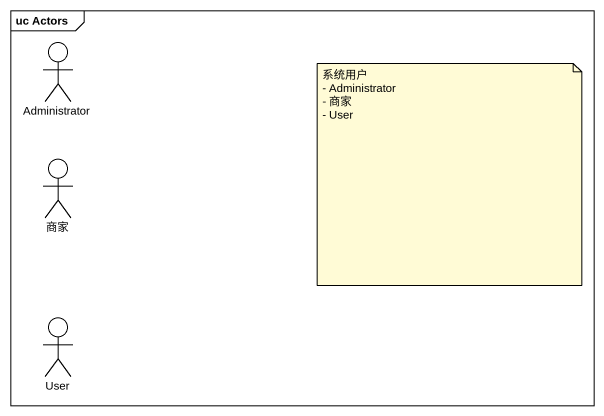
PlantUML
@startuml
mainframe uc Actors
actor Administrator
actor 商家
actor User
note as N1
  系统用户
  - Administrator
  - 商家
  - User
end note
@enduml
